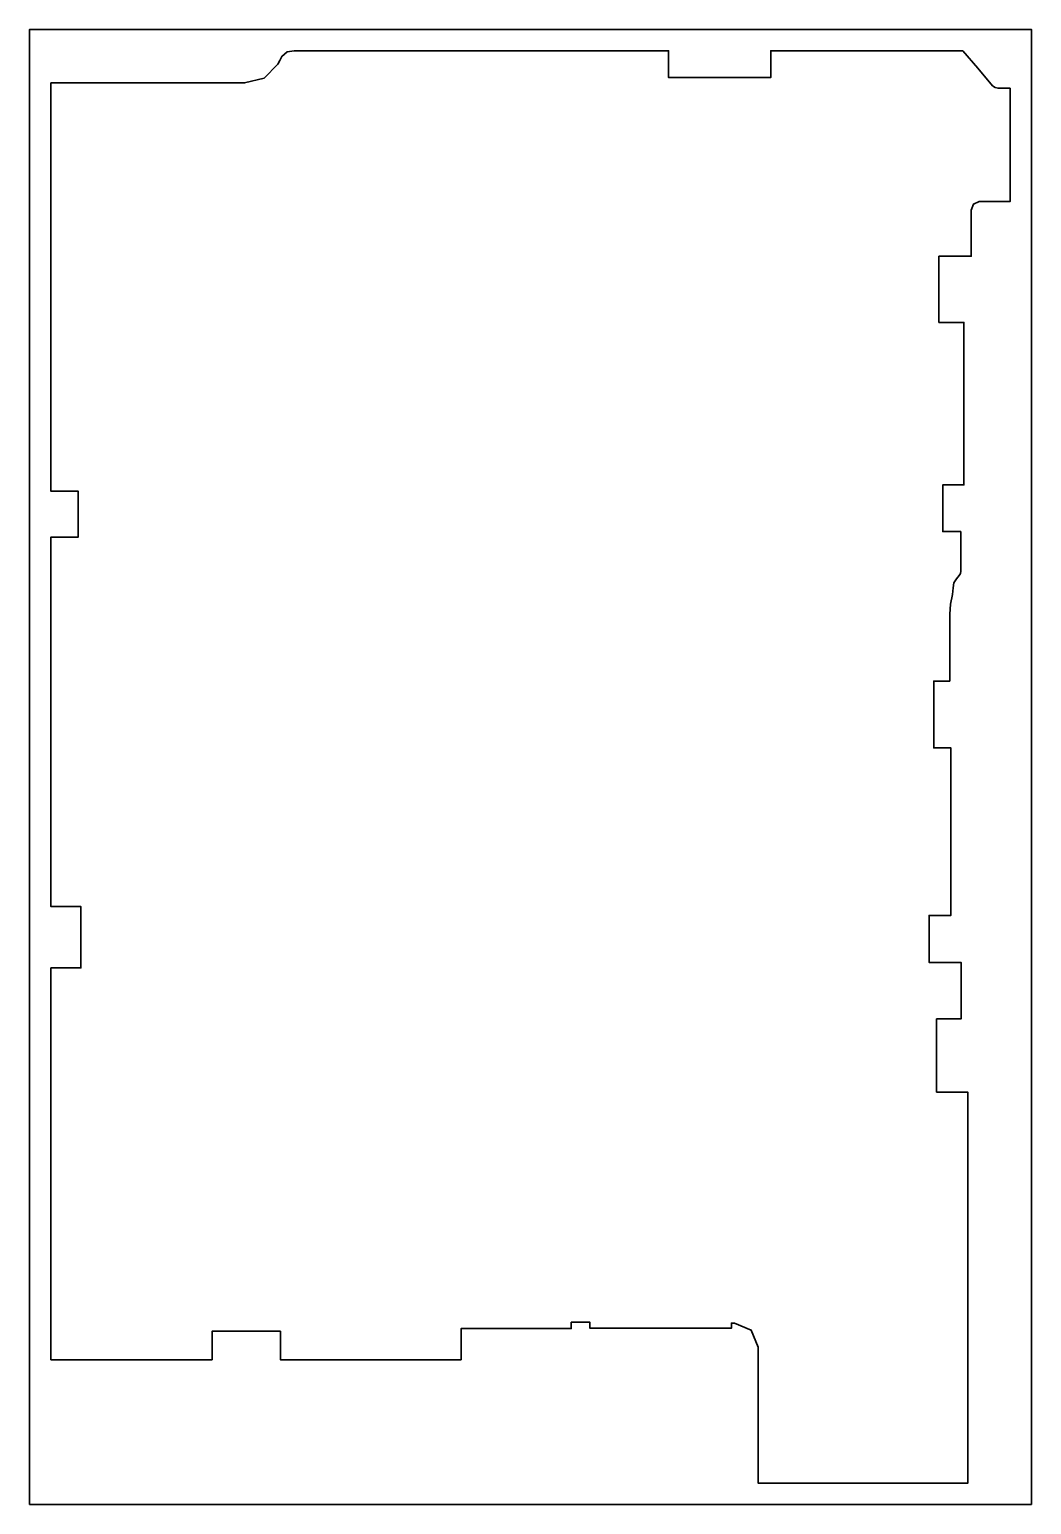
# Model space of a CAD drawing. Header units: millimetres. Extents: x -12 to 223, y -38 to 308.
import ezdxf

# ---------------------------------------------------------------- set-up
doc = ezdxf.new("R2010")
doc.units = ezdxf.units.MM
doc.header["$MEASUREMENT"] = 0
doc.layers.get('0').update_dxf_attribs({"lineweight": 0})
doc.layers.add('Safety', color=7, linetype='Continuous', lineweight=0)

msp = doc.modelspace()

# ---------------------------------------------------------------- linework, layer by layer
at = {"color": 22, "lineweight": 35, "true_color": 0xda3831}
msp.add_lwpolyline([(211.73, 268.08), (214.99, 268.08), (218.25, 268.08), (218.25, 281.38), (218.25, 294.68), (216.83, 294.68), (215.41, 294.68), (214.72, 294.83), (214.15, 295.26), (210.64, 299.36), (207.12, 303.46), (184.62, 303.46), (162.12, 303.46), (162.12, 300.32), (162.12, 297.18), (150.14, 297.18), (138.16, 297.18), (138.16, 300.32), (138.16, 303.46), (94.28, 303.46), (50.39, 303.46), (48.74, 303.19), (47.44, 302.13), (46.99, 301.22), (46.53, 300.32), (43.3, 297.04), (38.72, 295.94), (16.02, 295.94), (-6.69, 295.94), (-6.69, 248.04), (-6.69, 200.13), (-3.49, 200.13), (-0.28, 200.13), (-0.28, 194.77), (-0.28, 189.41), (-3.49, 189.41), (-6.69, 189.41), (-6.69, 146.07), (-6.69, 102.72), (-3.17, 102.72), (0.36, 102.72), (0.36, 95.52), (0.36, 88.31), (-3.17, 88.31), (-6.69, 88.31), (-6.69, 42.37), (-6.69, -3.57), (12.21, -3.57), (31.11, -3.57), (31.11, -0.24), (31.11, 3.08), (39.13, 3.08), (47.16, 3.08), (47.16, -0.24), (47.16, -3.57), (68.33, -3.57), (89.5, -3.57), (89.5, 0.08), (89.5, 3.73), (102.41, 3.73), (115.32, 3.73), (115.32, 4.47), (115.32, 5.21), (117.51, 5.21), (119.7, 5.21), (119.7, 4.51), (119.7, 3.82), (136.3, 3.82), (152.91, 3.82), (152.91, 4.42), (152.91, 5.02), (153.24, 5.02), (153.58, 5.02), (157.53, 3.36), (159.17, -0.64), (159.17, -16.59), (159.17, -32.54), (183.74, -32.54), (208.31, -32.54), (208.31, 13.33), (208.31, 59.21), (204.65, 59.21), (200.99, 59.21), (200.99, 67.78), (200.99, 76.36), (203.87, 76.36), (206.76, 76.36), (206.76, 82.98), (206.76, 89.6), (203.01, 89.6), (199.25, 89.6), (199.25, 95.11), (199.25, 100.63), (201.81, 100.63), (204.36, 100.63), (204.36, 120.29), (204.36, 139.95), (202.35, 139.95), (200.35, 139.95), (200.35, 147.79), (200.35, 155.63), (202.22, 155.63), (204.09, 155.63), (204.09, 163.46), (204.09, 171.29), (204.24, 173.62), (204.71, 175.9), (204.86, 177.5), (205.02, 178.66), (205.69, 179.6), (206.29, 180.35), (206.57, 180.84), (206.67, 181.4), (206.67, 186.04), (206.67, 190.67), (204.56, 190.67), (202.45, 190.67), (202.45, 196.14), (202.45, 201.61), (204.92, 201.61), (207.4, 201.61), (207.4, 220.67), (207.4, 239.73), (204.47, 239.73), (201.53, 239.73), (201.53, 247.5), (201.53, 255.26), (205.33, 255.26), (209.13, 255.26), (209.1, 260.68), (209.07, 266.1), (209.64, 267.5), (211.02, 268.08), (211.37, 268.08)], close=True, dxfattribs=at)
at = {"layer": 'Safety', "color": 22, "lineweight": 35, "true_color": 0xda3831}
msp.add_lwpolyline([(223.25, -37.54), (-11.69, -37.54), (-11.69, 308.46), (223.25, 308.46)], close=True, dxfattribs=at)

doc.saveas('drawing.dxf')
